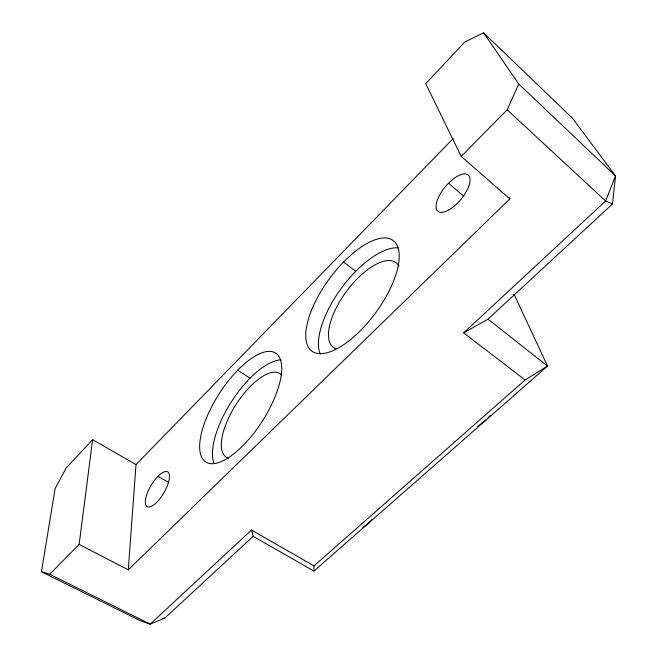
<?xml version="1.0" encoding="UTF-8"?>
<svg xmlns="http://www.w3.org/2000/svg" width="657" height="657" viewBox="0 0 657 657"><rect width="100%" height="100%" fill="white"/><g stroke="black" fill="none" stroke-linecap="round" stroke-linejoin="round"><path stroke-width="0.99" d="M92.621 439.697L79.152 544.39L128.263 569.849L136.015 464.598L92.621 439.697L66.267 467.866L55.131 488.553L41.448 571.73L140.442 620.808L150.223 624.15L251.508 530.027L253.175 536.367L313.956 571.081L313.989 565.891L525.091 380.001L547.519 366.048L514.817 295.896L513.224 294.607M525.091 380.001L463.67 332.869L487.97 319.171L612.472 204.007L615.552 175.928L572.346 118.079L483.634 32.85L464.721 42.023L425.752 83.669L461.222 156.432L509.857 198.89L128.263 569.849M461.222 156.432L507.188 109.76L518.71 83.965L483.634 32.85M372.149 519.342L367.493 524.163L362.82 527.563M485.999 419.839L477.68 426.557M488.143 417.63L490.286 415.421M136.015 464.598L453.182 138.553M41.448 571.73L49.735 574.259L79.152 544.39M463.67 332.869L605.606 200.976L615.552 175.928L518.71 83.965M49.735 574.259L150.223 624.15L164.825 618.097L253.175 536.367M313.956 571.081L547.519 366.048L487.97 319.171M162.796 618.319L164.825 618.097M612.472 204.007L605.606 200.976L507.188 109.76M157.943 476.317L168.611 482.435M251.508 530.027L313.989 565.891M237.785 370.187L250.038 378.21M343.554 262.036L355.766 271.267M448.509 183.229L464.047 196.435M508.888 197.084L509.857 198.89M320.197 353.951A68.114 29.401 -53.6 0 1 341.591 287.906A68.114 29.401 -53.6 0 1 398.356 247.845M336.105 348.851A52.7 22.732 -53.6 0 1 347.356 290.23A52.7 22.732 -53.6 0 1 398.898 266.003M213.977 463.472A64.246 26.19 -57.3 0 1 231.921 400.975A64.246 26.19 -57.3 0 1 281.147 359.855M228.373 458.175A49.71 20.252 -57.3 0 1 236.085 404.441A49.71 20.252 -57.3 0 1 281.713 375.016M448.986 209.87A23.66 10.044 -50.1 0 0 469.418 176.495A23.66 10.044 -50.1 0 0 440.814 193.002A23.66 10.044 -50.1 0 0 448.986 209.87M350.772 339.39A68.615 28.719 -53.7 0 0 393.814 241.094A68.615 28.719 -53.7 0 0 312.863 307.016A68.615 28.719 -53.7 0 0 350.772 339.39M156.998 502.055A20.153 7.424 -59.4 0 0 168.069 472.194A20.153 7.424 -59.4 0 0 147.168 493.481A20.153 7.424 -59.4 0 0 156.998 502.055M234.163 453.56A64.698 25.557 -57.3 0 0 279.069 356.685A64.698 25.557 -57.3 0 0 208.852 412.497A64.698 25.557 -57.3 0 0 234.163 453.56"/></g></svg>
